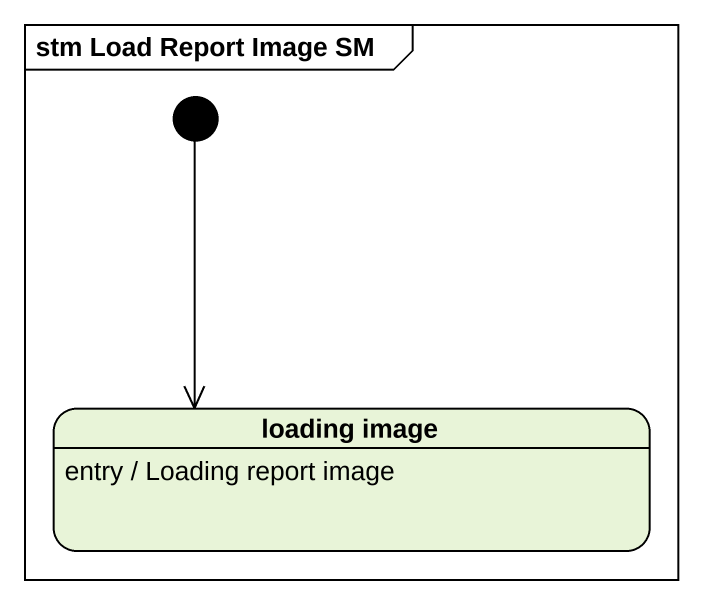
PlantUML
@startuml
mainframe stm Load Report Image SM
hide empty description
state "loading image" as loading_image
loading_image : entry / Loading report image
[*] --> loading_image
@enduml
